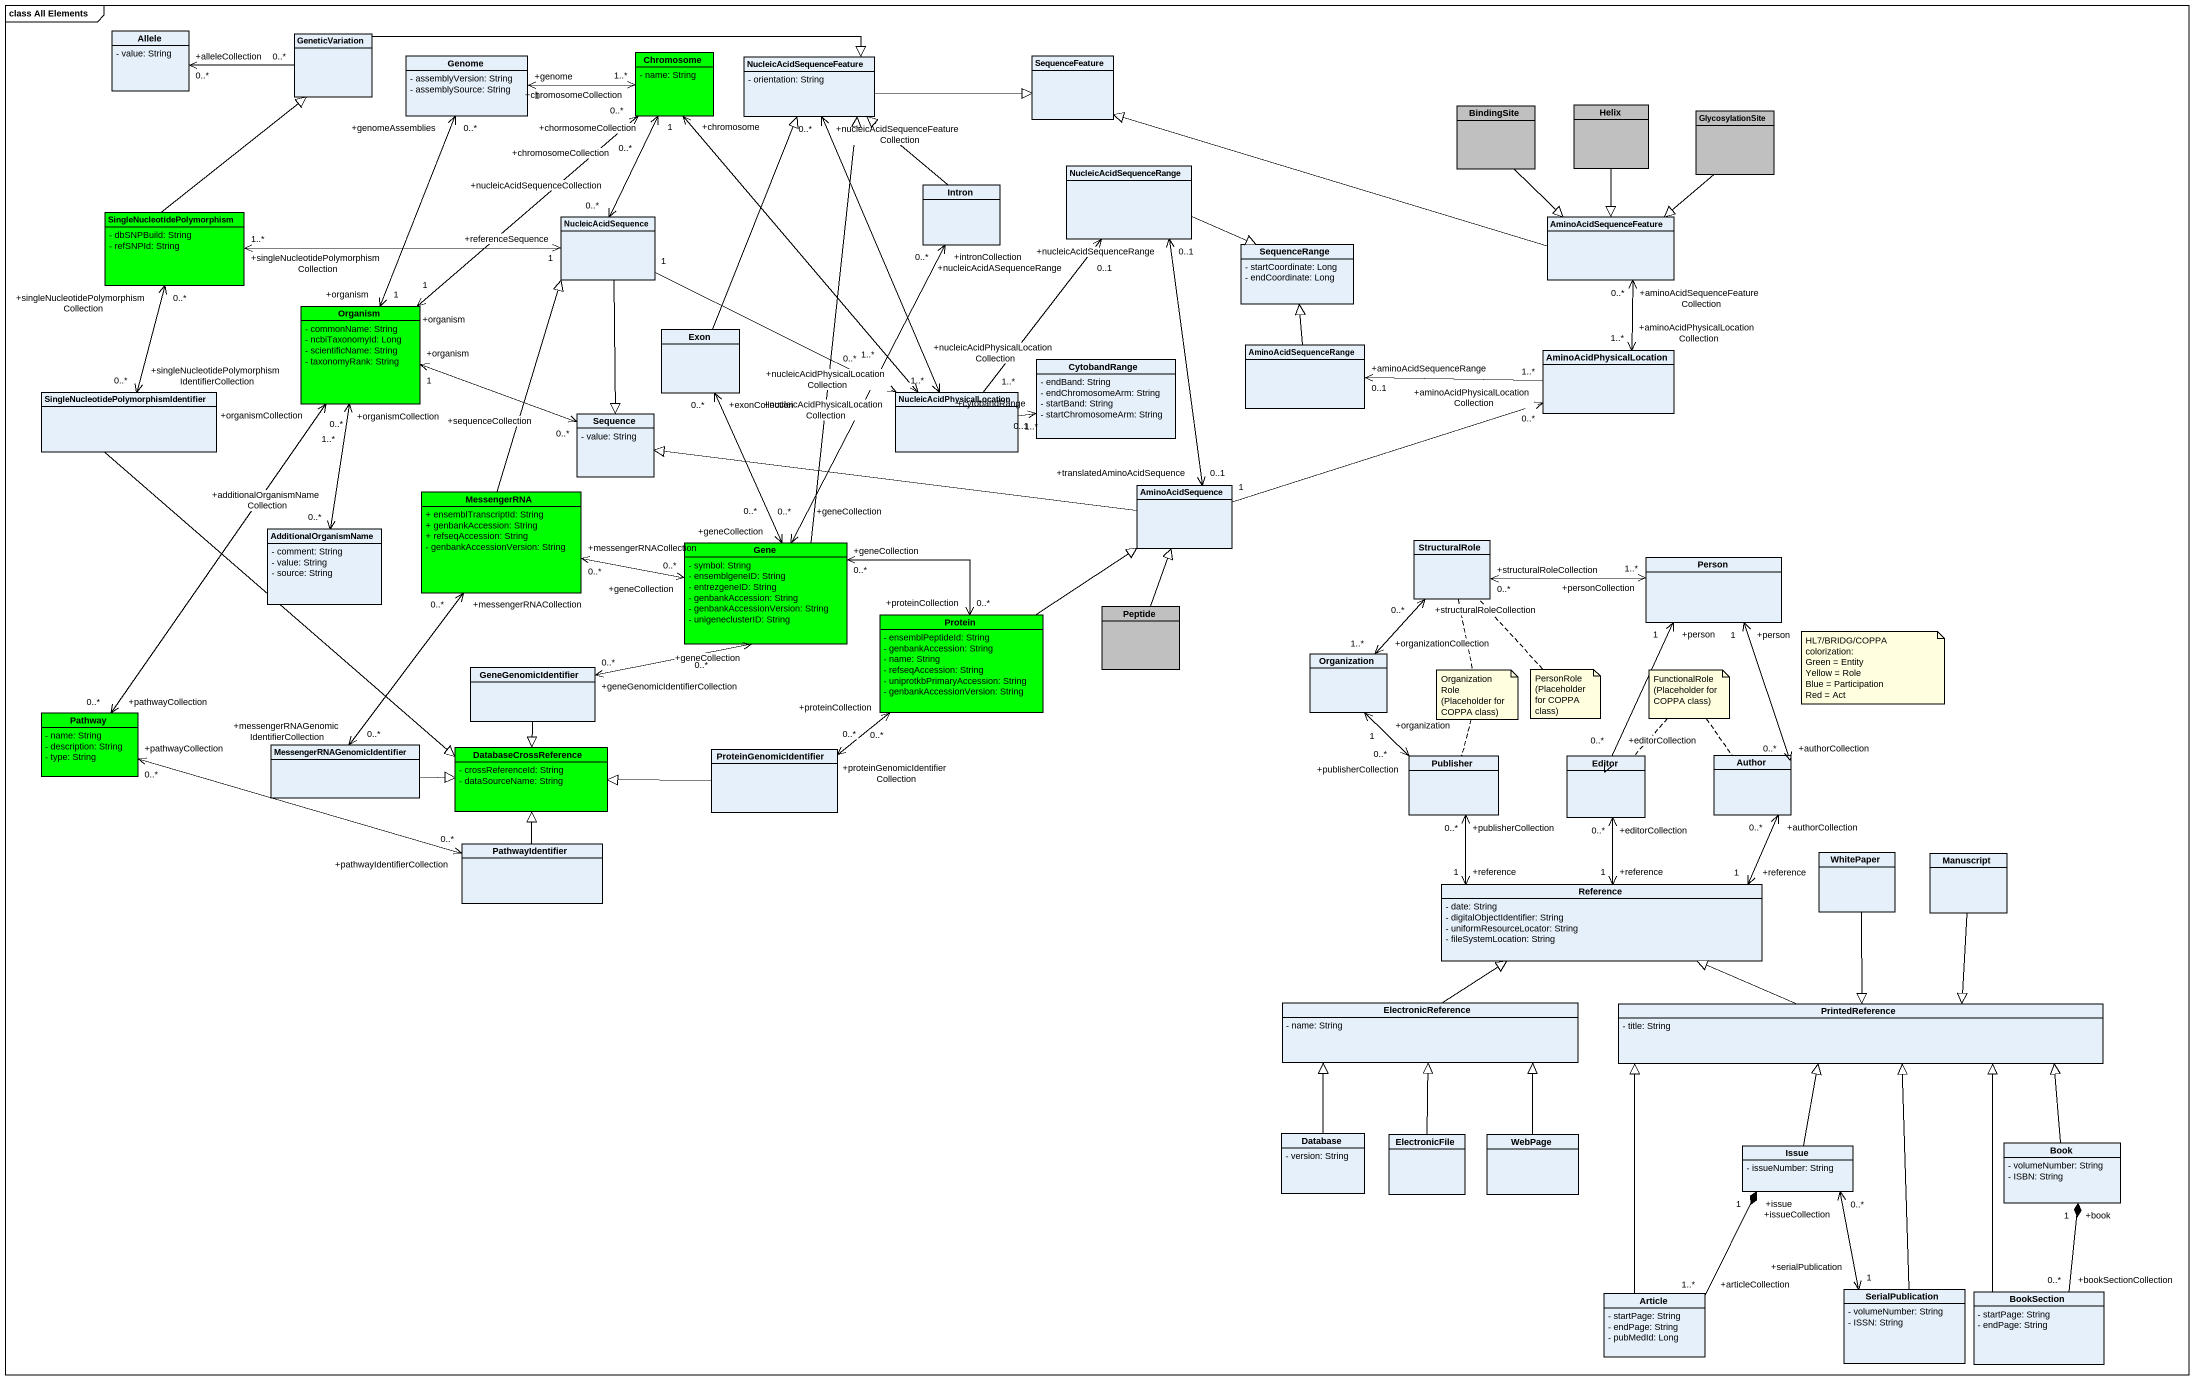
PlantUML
@startuml
mainframe class All Elements
hide circle
hide empty members
skinparam classAttributeIconSize 0
class Allele {
  - value: String
}
class GeneticVariation
class Genome {
  - assemblyVersion: String
  - assemblySource: String
}
class Chromosome #00FF00 {
  - name: String
}
class NucleicAcidSequenceFeature {
  - orientation: String
}
class SequenceFeature
class BindingSite #C0C0C0
class Helix #C0C0C0
class GlycosylationSite #C0C0C0
class Intron
class NucleicAcidSequenceRange
class SingleNucleotidePolymorphism #00FF00 {
  - dbSNPBuild: String
  - refSNPId: String
}
class NucleicAcidSequence
class AminoAcidSequenceFeature
class SequenceRange {
  - startCoordinate: Long
  - endCoordinate: Long
}
class Organism #00FF00 {
  - commonName: String
  - ncbiTaxonomyId: Long
  - scientificName: String
  - taxonomyRank: String
}
class Exon
class AminoAcidSequenceRange
class CytobandRange {
  - endBand: String
  - endChromosomeArm: String
  - startBand: String
  - startChromosomeArm: String
}
class AminoAcidPhysicalLocation
class "SingleNucleotidePolymorphismIdentifier" as SingleNucleotidePolymorphism_2
class Sequence {
  - value: String
}
class NucleicAcidPhysicalLocation
class MessengerRNA #00FF00 {
  + ensemblTranscriptId: String
  + genbankAccession: String
  + refseqAccession: String
  - genbankAccessionVersion: String
}
class AminoAcidSequence
class AdditionalOrganismName {
  - comment: String
  - value: String
  - source: String
}
class StructuralRole
class Gene #00FF00 {
  - symbol: String
  - ensemblgeneID: String
  - entrezgeneID: String
  - genbankAccession: String
  - genbankAccessionVersion: String
  - unigeneclusterID: String
}
class "Person" as Person_
class Protein #00FF00 {
  - ensemblPeptideId: String
  - genbankAccession: String
  - name: String
  - refseqAccession: String
  - uniprotkbPrimaryAccession: String
  - genbankAccessionVersion: String
}
class Peptide #C0C0C0
class Organization
class GeneGenomicIdentifier
class Pathway #00FF00 {
  - name: String
  - description: String
  - type: String
}
class "MessengerRNAGenomicIdentifier" as MessengerRNAGenomicIdentifie
class DatabaseCrossReference #00FF00 {
  - crossReferenceId: String
  - dataSourceName: String
}
class ProteinGenomicIdentifier
class Publisher
class Editor
class Author
class PathwayIdentifier
class Reference {
  - date: String
  - digitalObjectIdentifier: String
  - uniformResourceLocator: String
  - fileSystemLocation: String
}
class WhitePaper
class Manuscript
class ElectronicReference {
  - name: String
}
class PrintedReference {
  - title: String
}
class "Database" as Database_ {
  - version: String
}
class ElectronicFile
class WebPage
class Issue {
  - issueNumber: String
}
class Book {
  - volumeNumber: String
  - ISBN: String
}
class Article {
  - startPage: String
  - endPage: String
  - pubMedId: Long
}
class SerialPublication {
  - volumeNumber: String
  - ISSN: String
}
class BookSection {
  - startPage: String
  - endPage: String
}
GeneticVariation "0..*" -left-> "+alleleCollection\n0..*" Allele
GeneticVariation -right-|> NucleicAcidSequenceFeature
Genome "+genome\n1" <-right-> "+chromosomeCollection\n1..*" Chromosome
Chromosome "+chormosomeCollection\n0..*" <--> "+nucleicAcidSequenceCollection\n0..*" NucleicAcidSequence
Chromosome "+chromosomeCollection\n0..*" <--> "+organism\n1" Organism
NucleicAcidSequenceFeature -right-|> SequenceFeature
NucleicAcidSequenceFeature "+nucleicAcidSequenceFeatureCollection\n0..*" <--> "+nucleicAcidPhysicalLocationCollection\n1..*" NucleicAcidPhysicalLocation
BindingSite --|> AminoAcidSequenceFeature
Helix --|> AminoAcidSequenceFeature
GlycosylationSite --|> AminoAcidSequenceFeature
Intron -up-|> NucleicAcidSequenceFeature
Intron "+intronCollection\n0..*" <--> "+geneCollection\n0..*" Gene
NucleicAcidSequenceRange -right-|> SequenceRange
NucleicAcidSequenceRange "+nucleicAcidSequenceRange\n0..1" <--> "+translatedAminoAcidSequence\n0..1" AminoAcidSequence
SingleNucleotidePolymorphism -up-|> GeneticVariation
SingleNucleotidePolymorphism "+singleNucleotidePolymorphismCollection\n1..*" <-right-> "+referenceSequence\n1" NucleicAcidSequence
SingleNucleotidePolymorphism "+singleNucleotidePolymorphismCollection\n0..*" <--> "+singleNucleotidePolymorphismIdentifierCollection\n0..*" SingleNucleotidePolymorphism_2
NucleicAcidSequence --|> Sequence
NucleicAcidSequence "1" -right-> "+nucleicAcidPhysicalLocationCollection\n0..*" NucleicAcidPhysicalLocation
AminoAcidSequenceFeature -left-|> SequenceFeature
AminoAcidSequenceFeature "+aminoAcidSequenceFeatureCollection\n0..*" <--> "+aminoAcidPhysicalLocationCollection\n1..*" AminoAcidPhysicalLocation
Organism "+organism\n1" <-up-> "+genomeAssemblies\n0..*" Genome
Organism "+organism\n1" <-right-> "+sequenceCollection\n0..*" Sequence
Organism "+organismCollection\n1..*" <--> "+additionalOrganismNameCollection\n0..*" AdditionalOrganismName
Exon -up-|> NucleicAcidSequenceFeature
Exon "+exonCollection\n0..*" <--> "+geneCollection\n0..*" Gene
AminoAcidSequenceRange -up-|> SequenceRange
AminoAcidPhysicalLocation "1..*" -left-> "+aminoAcidSequenceRange\n0..1" AminoAcidSequenceRange
SingleNucleotidePolymorphism_2 --|> DatabaseCrossReference
NucleicAcidPhysicalLocation "+nucleicAcidPhysicalLocationCollection\n1..*" <-up-> "+chromosome\n1" Chromosome
NucleicAcidPhysicalLocation "1..*" -up-> "+nucleicAcidASequenceRange\n0..1" NucleicAcidSequenceRange
NucleicAcidPhysicalLocation "1..*" -right-> "+cytobandRange\n0..1" CytobandRange
MessengerRNA -up-|> NucleicAcidSequence
MessengerRNA "+messengerRNACollection\n0..*" <-right-> "+geneCollection\n0..*" Gene
MessengerRNA "+messengerRNACollection\n0..*" <--> "+messengerRNAGenomicIdentifierCollection\n0..*" MessengerRNAGenomicIdentifie
AminoAcidSequence "1" -right-> "+aminoAcidPhysicalLocationCollection\n0..*" AminoAcidPhysicalLocation
AminoAcidSequence -left-|> Sequence
StructuralRole "+structuralRoleCollection\n0..*" <-right-> "+personCollection\n1..*" Person_
StructuralRole "+structuralRoleCollection\n0..*" <--> "+organizationCollection\n1..*" Organization
Gene -up-|> NucleicAcidSequenceFeature
Gene "+geneCollection\n0..*" <-right-> "+proteinCollection\n0..*" Protein
Gene "+geneCollection\n0..*" <-left-> "+geneGenomicIdentifierCollection\n0..*" GeneGenomicIdentifier
Protein -up-|> AminoAcidSequence
Protein "+proteinCollection\n0..*" <--> "+proteinGenomicIdentifierCollection\n0..*" ProteinGenomicIdentifier
Peptide -up-|> AminoAcidSequence
Organization "+organization\n1" <--> "+publisherCollection\n0..*" Publisher
GeneGenomicIdentifier --|> DatabaseCrossReference
Pathway "+pathwayCollection\n0..*" <-up-> "+organismCollection\n0..*" Organism
Pathway "+pathwayCollection\n0..*" <-right-> "+pathwayIdentifierCollection\n0..*" PathwayIdentifier
MessengerRNAGenomicIdentifie -right-|> DatabaseCrossReference
ProteinGenomicIdentifier -left-|> DatabaseCrossReference
Editor "+editorCollection\n0..*" <-up-> "+person\n1" Person_
Author "+authorCollection\n0..*" <-up-> "+person\n1" Person_
PathwayIdentifier -up-|> DatabaseCrossReference
Reference "+reference\n1" <-up-> "+publisherCollection\n0..*" Publisher
Reference "+reference\n1" <-up-> "+editorCollection\n0..*" Editor
Reference "+reference\n1" <-up-> "+authorCollection\n0..*" Author
WhitePaper --|> PrintedReference
Manuscript --|> PrintedReference
ElectronicReference -up-|> Reference
PrintedReference -left-|> Reference
Database_ -up-|> ElectronicReference
ElectronicFile -up-|> ElectronicReference
WebPage -up-|> ElectronicReference
Issue -up-|> PrintedReference
Book -up-|> PrintedReference
Article -up-|> PrintedReference
Article "+articleCollection\n1..*" -up-* "+issue\n1" Issue
SerialPublication -up-|> PrintedReference
SerialPublication "+serialPublication\n1" <-up-> "+issueCollection\n0..*" Issue
BookSection -up-|> PrintedReference
BookSection "+bookSectionCollection\n0..*" -up-* "+book\n1" Book
note as N1
  HL7/BRIDG/COPPA colorization:
  Green = Entity
  Yellow = Role
  Blue = Participation
  Red = Act
end note
note as N2
  OrganizationRole
  (Placeholder for COPPA class)
end note
N2 .. StructuralRole
N2 .. Publisher
note bottom of StructuralRole
  PersonRole
  (Placeholder for COPPA class)
end note
note as N4
  FunctionalRole
  (Placeholder for COPPA class)
end note
N4 .. Author
N4 .. Editor
@enduml
